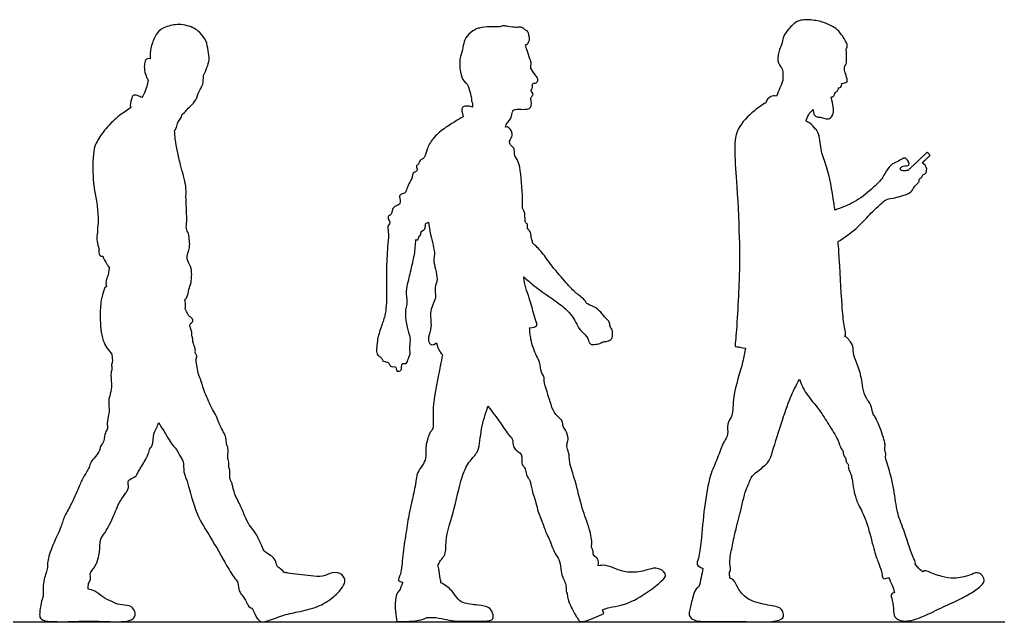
# Model space of a CAD drawing. Header units: millimetres. Extents: x 71.6 to 121.6, y 1.1 to 34.5.
# Drawn here: x 82.651 to 85.557, y 1.11 to 2.901 of the extents above; entities that cross this region are included whole.
import ezdxf

# ---------------------------------------------------------------- set-up
doc = ezdxf.new("R2010")
doc.units = ezdxf.units.MM

msp = doc.modelspace()

# ---------------------------------------------------------------- linework, layer by layer
msp.add_line((78.4179, 1.1124), (87.8175, 1.1124))
msp.add_lwpolyline([(84.3859, 1.1366), (84.3815, 1.1481)])
for points, knots in [([(83.1971, 2.7344), (83.2012, 2.742), (83.2077, 2.758), (83.2157, 2.782), (83.2109, 2.8085), (83.2068, 2.8383), (83.1866, 2.8627), (83.1711, 2.8752), (83.1485, 2.8834), (83.1237, 2.8886), (83.0833, 2.8802), (83.0576, 2.863), (83.0438, 2.8286), (83.0397, 2.8122), (83.0389, 2.7995), (83.0389, 2.7847)], [0, 0, 0, 0, 0.307211, 0.606707, 0.916638, 1.247743, 1.580746, 1.849993, 2.138418, 2.443815, 2.824861, 3.160088, 3.517922, 3.771962, 4.018561, 4.018561, 4.018561, 4.018561]), ([(84.1533, 2.8258), (84.1576, 2.8273), (84.163, 2.833), (84.1653, 2.8421), (84.1636, 2.853), (84.1599, 2.8688), (84.1484, 2.8708), (84.1452, 2.8781), (84.1338, 2.8781), (84.1206, 2.8772), (84.0966, 2.8805), (84.0877, 2.8838), (84.0772, 2.8782), (84.0665, 2.8794), (84.0576, 2.8789), (84.0458, 2.8799), (84.0153, 2.8763), (84.0028, 2.8719), (83.9769, 2.8532), (83.9692, 2.83), (83.9654, 2.8062), (83.957, 2.7869), (83.9574, 2.7455), (83.9682, 2.7176), (83.9811, 2.7095), (83.9835, 2.7002), (83.9948, 2.6673), (83.9918, 2.6574), (83.996, 2.6527)], [3.900539, 3.900539, 3.900539, 3.900539, 4.090228, 4.263702, 4.459287, 4.683515, 4.867052, 5.016097, 5.197676, 5.418535, 5.70226, 5.878116, 6.068452, 6.258115, 6.427, 6.6293, 6.945339, 7.167378, 7.482903, 7.771469, 8.049895, 8.315989, 8.688144, 9.003794, 9.211792, 9.391802, 9.732687, 9.93448, 9.93448, 9.93448, 9.93448]), ([(85.1052, 2.8122), (85.1104, 2.8246), (85.1028, 2.8375), (85.0844, 2.8678), (85.0641, 2.8804), (85.0382, 2.894), (85.0001, 2.9009), (84.9593, 2.9008), (84.9343, 2.873), (84.9175, 2.8522), (84.9164, 2.8318), (84.9025, 2.8049), (84.8994, 2.7707), (84.9194, 2.7537), (84.9162, 2.7352), (84.9171, 2.72)], [8.333806, 8.333806, 8.333806, 8.333806, 8.61568, 8.990379, 9.298299, 9.634778, 10.030793, 10.424763, 10.802525, 11.123739, 11.399809, 11.748692, 12.106187, 12.411556, 12.720733, 12.720733, 12.720733, 12.720733]), ([(84.0932, 2.5816), (84.0946, 2.5858), (84.0971, 2.5946), (84.1125, 2.6082), (84.1129, 2.6271), (84.1218, 2.6368), (84.1469, 2.633), (84.1641, 2.6356), (84.1706, 2.6435), (84.171, 2.6573), (84.1663, 2.6681), (84.1752, 2.6743), (84.1759, 2.682), (84.1698, 2.6863), (84.1696, 2.6934), (84.1734, 2.697), (84.1734, 2.7012), (84.1731, 2.706), (84.1745, 2.7132), (84.186, 2.7107), (84.1924, 2.7231), (84.1828, 2.7358), (84.1676, 2.7558), (84.1686, 2.765), (84.1709, 2.7712), (84.1657, 2.7849), (84.1574, 2.8096), (84.1547, 2.8203), (84.1533, 2.8258)], [0, 0, 0, 0, 0.208282, 0.461232, 0.702775, 0.889998, 1.174576, 1.411299, 1.581265, 1.790938, 1.976766, 2.150598, 2.295676, 2.444537, 2.588007, 2.714074, 2.826295, 2.954821, 3.090506, 3.265833, 3.45004, 3.676259, 3.962476, 4.126858, 4.264014, 4.478596, 4.773588, 5.009224, 5.009224, 5.009224, 5.009224]), ([(85.0911, 2.7112), (85.1087, 2.7128), (85.1088, 2.7217), (85.1038, 2.7392), (85.0977, 2.7535), (85.1023, 2.7656), (85.1068, 2.7732), (85.1058, 2.7868), (85.1068, 2.8002), (85.1052, 2.8122)], [0.038117, 0.038117, 0.038117, 0.038117, 0.280091, 0.608282, 0.902988, 1.1625, 1.380816, 1.658262, 1.97781, 1.97781, 1.97781, 1.97781]), ([(83.0389, 2.7847), (83.0275, 2.7862), (83.0226, 2.7765), (83.0208, 2.7612), (83.0233, 2.7404), (83.0298, 2.7256), (83.033, 2.7213)], [-1.303988, -1.303988, -1.303988, -1.303988, -1.070398, -0.804059, -0.484831, -0.219762, -0.219762, -0.219762, -0.219762]), ([(83.1337, 2.6198), (83.1389, 2.6216), (83.1459, 2.6317), (83.1591, 2.6437), (83.1763, 2.662), (83.1826, 2.688), (83.197, 2.7073), (83.1964, 2.7243), (83.1971, 2.7344)], [-5.642557, -5.642557, -5.642557, -5.642557, -5.390943, -5.127906, -4.822759, -4.505913, -4.202193, -3.925881, -3.925881, -3.925881, -3.925881]), ([(83.033, 2.7213), (83.0322, 2.7167), (83.0304, 2.7075), (83.0234, 2.6853), (83.0177, 2.6747), (83.0145, 2.6693)], [-0.7395042, -0.7395042, -0.7395042, -0.7395042, -0.5234915, -0.2486215, 0, 0, 0, 0]), ([(84.9171, 2.72), (84.9143, 2.7126), (84.9085, 2.698), (84.9015, 2.6818), (84.8979, 2.6738)], [-0.5715369, -0.5715369, -0.5715369, -0.5715369, -0.2936914, 0, 0, 0, 0]), ([(85.0819, 2.6976), (85.0837, 2.6976), (85.0877, 2.6985), (85.0909, 2.7036), (85.0923, 2.7093), (85.0911, 2.7112), (85.0911, 2.7112)], [4.4995886, 4.4995886, 4.4995886, 4.4995886, 4.5949928, 4.7427718, 4.8958202, 4.8964856, 4.8964856, 4.8964856, 4.8964856]), ([(83.0145, 2.6693), (83.0103, 2.6714), (82.9992, 2.6762), (82.9858, 2.6785), (82.9843, 2.6634), (82.9777, 2.6496), (82.9816, 2.6394)], [6.7181088, 6.7181088, 6.7181088, 6.7181088, 6.853578, 7.1012848, 7.3278664, 7.616581, 7.616581, 7.616581, 7.616581]), ([(84.8979, 2.6738), (84.8913, 2.6744), (84.8797, 2.6746), (84.8675, 2.6611), (84.8669, 2.6538)], [-0.0439255, -0.0439255, -0.0439255, -0.0439255, 0.2220912, 0.5657224, 0.5657224, 0.5657224, 0.5657224]), ([(85.0603, 2.6704), (85.0633, 2.6708), (85.07, 2.6734), (85.0704, 2.6816), (85.0751, 2.686), (85.0797, 2.6883), (85.0819, 2.6945), (85.0819, 2.6976)], [0, 0, 0, 0, 0.1733531, 0.3288549, 0.4673763, 0.5956874, 0.7682543, 0.7682543, 0.7682543, 0.7682543]), ([(83.9954, 2.641), (83.9914, 2.6425), (83.9805, 2.645), (83.96, 2.6432), (83.9643, 2.6259), (83.968, 2.612)], [-0.7911368, -0.7911368, -0.7911368, -0.7911368, -0.6040332, -0.2678126, 0.0631588, 0.0631588, 0.0631588, 0.0631588]), ([(83.996, 2.6527), (83.9961, 2.6516), (83.9962, 2.6492), (83.9959, 2.6437), (83.9954, 2.641)], [-0.2718852, -0.2718852, -0.2718852, -0.2718852, -0.1638482, 0, 0, 0, 0]), ([(84.8669, 2.6538), (84.8544, 2.6467), (84.8307, 2.6305), (84.7749, 2.5775), (84.7727, 2.5024), (84.7815, 2.4039), (84.7891, 2.2293), (84.7885, 2.1382), (84.7786, 1.9527), (84.7734, 1.9278), (84.7862, 1.9293), (84.7942, 1.9259), (84.8056, 1.9252)], [-13.808973, -13.808973, -13.808973, -13.808973, -13.428832, -12.940191, -12.458035, -11.872479, -11.124422, -10.520514, -9.745264, -9.506728, -9.338484, -9.10432, -9.10432, -9.10432, -9.10432]), ([(85.0066, 2.6334), (85.0069, 2.6281), (85.0086, 2.6168), (85.0183, 2.6105), (85.0321, 2.6113), (85.0446, 2.6042), (85.06, 2.6073), (85.0675, 2.6223), (85.0678, 2.6419), (85.0632, 2.6582), (85.0603, 2.6704)], [1.82055, 1.82055, 1.82055, 1.82055, 2.051459, 2.243532, 2.459714, 2.682825, 2.902949, 3.134628, 3.399145, 3.690051, 3.690051, 3.690051, 3.690051]), ([(82.9816, 2.6394), (82.9764, 2.6361), (82.9654, 2.6289), (82.9258, 2.5991), (82.8927, 2.5593), (82.8812, 2.5378), (82.8692, 2.5182), (82.8677, 2.4344), (82.8732, 2.3953), (82.882, 2.3496), (82.8843, 2.3194), (82.8849, 2.304)], [0, 0, 0, 0, 0.248447, 0.654127, 1.074574, 1.34783, 1.617984, 2.137468, 2.516009, 2.899271, 3.290998, 3.290998, 3.290998, 3.290998]), ([(83.1112, 2.5701), (83.1133, 2.5732), (83.1178, 2.5795), (83.1192, 2.5967), (83.1307, 2.6057), (83.1329, 2.6152), (83.1337, 2.6198)], [0, 0, 0, 0, 0.1938329, 0.425452, 0.6400597, 0.8541408, 0.8541408, 0.8541408, 0.8541408]), ([(84.9856, 2.5996), (84.9873, 2.6062), (84.9927, 2.619), (85.0016, 2.6291), (85.0066, 2.6334)], [0, 0, 0, 0, 0.2588555, 0.5134805, 0.5134805, 0.5134805, 0.5134805]), ([(83.968, 2.612), (83.96, 2.6074), (83.9435, 2.5978), (83.9107, 2.5775), (83.8767, 2.5489), (83.8606, 2.5178), (83.8545, 2.4929), (83.8484, 2.4873), (83.837, 2.4807), (83.8368, 2.4708), (83.8252, 2.4654), (83.8368, 2.4521), (83.8158, 2.4458), (83.8191, 2.4324), (83.8062, 2.4129), (83.7996, 2.3953), (83.7958, 2.3834), (83.7801, 2.3823), (83.7783, 2.3728), (83.7824, 2.364), (83.7803, 2.3509), (83.7674, 2.348), (83.7587, 2.3398), (83.7567, 2.3304), (83.7539, 2.3199), (83.7443, 2.318), (83.7457, 2.3076), (83.7531, 2.2964), (83.7422, 2.287), (83.7456, 2.2769), (83.746, 2.2682), (83.7462, 2.2531)], [-11.173911, -11.173911, -11.173911, -11.173911, -10.858421, -10.487665, -10.090396, -9.734094, -9.443273, -9.274728, -9.06869, -8.889732, -8.708646, -8.512382, -8.279355, -8.078561, -7.793321, -7.529654, -7.332456, -7.115876, -6.952351, -6.765913, -6.565983, -6.358863, -6.15787, -5.973307, -5.785061, -5.620176, -5.444909, -5.238108, -5.036884, -4.851042, -4.635707, -4.635707, -4.635707, -4.635707]), ([(85.0143, 2.5758), (85.0093, 2.5824), (84.9976, 2.5939), (84.9892, 2.5971), (84.9856, 2.5996)], [-1.7335779, -1.7335779, -1.7335779, -1.7335779, -1.4491306, -1.2543556, -1.2543556, -1.2543556, -1.2543556]), ([(83.1407, 2.0686), (83.1435, 2.0703), (83.1505, 2.0773), (83.1526, 2.1003), (83.1625, 2.1187), (83.1634, 2.1694), (83.143, 2.1881), (83.1576, 2.2242), (83.1556, 2.2427), (83.1537, 2.2656), (83.1446, 2.2794), (83.1474, 2.2988), (83.1483, 2.31), (83.1438, 2.3781), (83.1474, 2.4053), (83.1281, 2.4703), (83.1202, 2.5077), (83.1125, 2.5446), (83.1121, 2.5618), (83.1112, 2.5701)], [0.270793, 0.270793, 0.270793, 0.270793, 0.422156, 0.701213, 0.974635, 1.371249, 1.660977, 1.998784, 2.255518, 2.524667, 2.759402, 2.999116, 3.205053, 3.668552, 3.997658, 4.459481, 4.831199, 5.179792, 5.461503, 5.461503, 5.461503, 5.461503]), ([(84.1437, 2.3398), (84.1441, 2.348), (84.1445, 2.3801), (84.1388, 2.4616), (84.1297, 2.4842), (84.119, 2.4963), (84.1212, 2.5141), (84.1167, 2.5219), (84.1112, 2.5256), (84.1066, 2.5311), (84.1038, 2.5406), (84.1142, 2.5521), (84.1144, 2.5712), (84.1, 2.584), (84.0932, 2.5816)], [-6.611915, -6.611915, -6.611915, -6.611915, -6.400519, -5.830033, -5.544843, -5.322861, -5.08388, -4.910559, -4.755037, -4.725111, -4.528154, -4.308259, -4.057554, -3.799016, -3.799016, -3.799016, -3.799016]), ([(85.0715, 2.3352), (85.0707, 2.3413), (85.0644, 2.3877), (85.0503, 2.4629), (85.0284, 2.5068), (85.0272, 2.5555), (85.0178, 2.5724), (85.0143, 2.5758)], [-4.278719, -4.278719, -4.278719, -4.278719, -4.187377, -3.582786, -3.181119, -2.773033, -2.582112, -2.582112, -2.582112, -2.582112]), ([(85.2824, 2.4518), (85.2764, 2.4511), (85.2651, 2.4529), (85.2651, 2.46), (85.2732, 2.4674), (85.2986, 2.4647), (85.284, 2.4896), (85.2747, 2.4902), (85.2601, 2.4791), (85.2411, 2.4739), (85.2234, 2.4516), (85.2111, 2.4263), (85.1948, 2.4109), (85.1498, 2.3686), (85.1005, 2.3449), (85.081, 2.338), (85.0715, 2.3352)], [-3.707493, -3.707493, -3.707493, -3.707493, -3.509179, -3.381872, -3.198388, -2.959249, -2.70801, -2.543511, -2.307566, -2.05442, -1.753107, -1.454672, -1.185562, -0.737625, -0.311221, 0, 0, 0, 0]), ([(85.081, 2.2418), (85.1, 2.2531), (85.136, 2.2784), (85.1736, 2.3219), (85.2049, 2.3504), (85.2237, 2.3688), (85.25, 2.3709), (85.2728, 2.378), (85.2983, 2.3863), (85.3063, 2.4038), (85.3152, 2.413), (85.3223, 2.42), (85.3211, 2.4284), (85.3306, 2.4316), (85.3312, 2.441), (85.3433, 2.4432), (85.3434, 2.4538), (85.345, 2.4643), (85.3309, 2.4755)], [0, 0, 0, 0, 0.5093, 0.98611, 1.390817, 1.702554, 2.013574, 2.324923, 2.641097, 2.907263, 3.131402, 3.321999, 3.486601, 3.665362, 3.841986, 4.036705, 4.230553, 4.465984, 4.465984, 4.465984, 4.465984]), ([(85.2878, 2.4522), (85.2872, 2.4524), (85.2852, 2.4528), (85.2835, 2.4524), (85.2824, 2.4518)], [-0.54000527, -0.54000527, -0.54000527, -0.54000527, -0.50994659, -0.44160931, -0.44160931, -0.44160931, -0.44160931]), ([(84.1738, 2.2375), (84.1753, 2.2416), (84.1685, 2.2506), (84.1704, 2.2686), (84.1613, 2.2771), (84.1574, 2.285), (84.1611, 2.2927), (84.1509, 2.2984), (84.1524, 2.3091), (84.1506, 2.3188), (84.1507, 2.3311), (84.1462, 2.3372), (84.1437, 2.3398)], [0.516849, 0.516849, 0.516849, 0.516849, 0.723628, 0.966076, 1.164007, 1.3281, 1.478217, 1.654426, 1.835303, 2.019409, 2.218143, 2.407897, 2.407897, 2.407897, 2.407897]), ([(82.8849, 2.304), (82.8837, 2.2935), (82.8819, 2.2789), (82.8835, 2.2677), (82.8783, 2.2537), (82.8833, 2.2308), (82.8884, 2.2195), (82.8848, 2.2056), (82.8908, 2.1971), (82.8979, 2.198)], [1.617485, 1.617485, 1.617485, 1.617485, 1.924774, 2.118899, 2.346683, 2.636265, 2.848895, 3.072048, 3.272425, 3.272425, 3.272425, 3.272425]), ([(83.8271, 2.2476), (83.8297, 2.2468), (83.8341, 2.246), (83.8349, 2.2523), (83.8382, 2.2571), (83.8431, 2.2622), (83.8413, 2.2669), (83.8444, 2.2728), (83.8514, 2.275), (83.8565, 2.284), (83.8555, 2.2904), (83.8567, 2.2977), (83.8625, 2.2974), (83.8651, 2.2989)], [-3.904018, -3.904018, -3.904018, -3.904018, -3.789251, -3.658369, -3.515882, -3.370592, -3.250488, -3.112156, -2.959465, -2.782767, -2.634751, -2.497364, -2.336919, -2.336919, -2.336919, -2.336919]), ([(83.8651, 2.2989), (83.8671, 2.2868), (83.8697, 2.2651), (83.8869, 2.2016), (83.8761, 2.1874), (83.897, 2.1286), (83.8805, 2.1062), (83.8911, 2.0741), (83.8653, 2.0357), (83.8769, 1.9886), (83.8638, 1.9588), (83.8648, 1.9391), (83.8766, 1.9316), (83.889, 1.9411)], [-16.777033, -16.777033, -16.777033, -16.777033, -16.407175, -15.933085, -15.678051, -15.221178, -14.911011, -14.582819, -14.181853, -13.765985, -13.424272, -13.166209, -12.931856, -12.931856, -12.931856, -12.931856]), ([(83.7462, 2.2531), (83.7437, 2.2296), (83.7401, 2.1824), (83.7409, 2.1128), (83.7405, 2.0534), (83.7363, 2.0204), (83.7241, 1.988), (83.7131, 1.9526), (83.7133, 1.9388), (83.709, 1.9193), (83.7133, 1.9036), (83.7214, 1.8994), (83.7269, 1.8942), (83.73, 1.8837), (83.7479, 1.8851), (83.7486, 1.873), (83.7577, 1.8684), (83.7667, 1.8717), (83.7693, 1.8639), (83.77, 1.8546), (83.7866, 1.8575), (83.784, 1.8705), (83.7879, 1.8818), (83.8008, 1.8763), (83.8049, 1.8951), (83.8123, 1.9077), (83.8085, 1.922), (83.8117, 1.9488), (83.8108, 1.9596), (83.8011, 1.9875), (83.7968, 2.0247), (83.7984, 2.0422), (83.8039, 2.0621), (83.7975, 2.0954), (83.8054, 2.1216), (83.816, 2.1706), (83.8242, 2.2017), (83.827, 2.2326), (83.8271, 2.2476)], [0, 0, 0, 0, 0.482697, 0.96611, 1.404538, 1.729822, 2.070517, 2.414337, 2.628309, 2.881342, 3.104644, 3.270469, 3.425188, 3.600876, 3.817259, 3.993867, 4.165301, 4.32589, 4.473556, 4.631914, 4.825239, 5.021242, 5.197288, 5.370154, 5.598744, 5.817955, 6.036138, 6.328593, 6.519392, 6.827302, 7.181612, 7.418568, 7.673882, 7.999085, 8.304711, 8.704326, 9.038018, 9.422918, 9.422918, 9.422918, 9.422918]), ([(84.1476, 2.1371), (84.1577, 2.1276), (84.1785, 2.1089), (84.2269, 2.0753), (84.2682, 2.0469), (84.2899, 2.0227), (84.3025, 2.0015), (84.3139, 1.9785), (84.3347, 1.9612), (84.3401, 1.9476), (84.3435, 1.9375), (84.3545, 1.9341), (84.3616, 1.9379), (84.3712, 1.9362), (84.3829, 1.9449), (84.3951, 1.9444), (84.4115, 1.9524), (84.4104, 1.9625), (84.413, 1.9796), (84.4019, 1.9884), (84.4041, 2.0035), (84.3909, 2.0123), (84.377, 2.0324), (84.3578, 2.0493), (84.3326, 2.0558), (84.331, 2.0684), (84.3012, 2.0882), (84.274, 2.1193), (84.2314, 2.1671), (84.2035, 2.2096), (84.1836, 2.2286), (84.1738, 2.2375)], [0, 0, 0, 0, 0.369799, 0.810771, 1.219771, 1.540684, 1.821563, 2.112915, 2.407728, 2.624441, 2.803745, 2.98383, 3.142504, 3.314488, 3.524159, 3.728881, 3.956809, 4.130936, 4.360728, 4.563664, 4.768914, 4.985197, 5.268151, 5.564317, 5.840113, 6.024145, 6.35062, 6.729573, 7.188243, 7.598919, 7.96018, 7.96018, 7.96018, 7.96018]), ([(85.1014, 1.9598), (85.1037, 1.9629), (85.1035, 1.9738), (85.0978, 1.9961), (85.0913, 2.0578), (85.0863, 2.1692), (85.0818, 2.2321), (85.081, 2.2418)], [-6.503467, -6.503467, -6.503467, -6.503467, -6.301139, -6.034896, -5.593095, -4.86931, -4.733639, -4.733639, -4.733639, -4.733639]), ([(82.8979, 2.198), (82.9017, 2.19), (82.9066, 2.1804), (82.9147, 2.1679), (82.9172, 2.1643)], [0, 0, 0, 0, 0.2960571, 0.4112526, 0.4112526, 0.4112526, 0.4112526]), ([(82.9172, 2.1643), (82.9167, 2.1599), (82.9154, 2.151), (82.9148, 2.1439), (82.9111, 2.1346), (82.9073, 2.1264), (82.9075, 2.1132), (82.9092, 2.1071)], [-0.9703785, -0.9703785, -0.9703785, -0.9703785, -0.7589567, -0.6032932, -0.4281018, -0.2518333, 0, 0, 0, 0]), ([(84.1652, 1.9857), (84.1757, 1.9856), (84.1881, 1.99), (84.1862, 1.9993), (84.1776, 2.0244), (84.1654, 2.0742), (84.1531, 2.1001), (84.1493, 2.1252), (84.1476, 2.1371)], [-9.963091, -9.963091, -9.963091, -9.963091, -9.715929, -9.561783, -9.257894, -8.830915, -8.48959, -8.20065, -8.20065, -8.20065, -8.20065]), ([(82.9092, 2.1071), (82.9035, 2.1064), (82.9015, 2.0941), (82.8915, 2.0659), (82.8898, 2.0162), (82.8932, 1.9474), (82.9148, 1.9193), (82.9255, 1.9069)], [-22.502757, -22.502757, -22.502757, -22.502757, -22.296695, -21.968785, -21.542269, -21.042404, -20.652605, -20.652605, -20.652605, -20.652605]), ([(83.143, 2.0421), (83.1438, 2.0474), (83.1437, 2.0577), (83.143, 2.0654), (83.1414, 2.0676), (83.1407, 2.0686)], [0, 0, 0, 0, 0.2311099, 0.3872766, 0.4970628, 0.4970628, 0.4970628, 0.4970628]), ([(83.1583, 1.9842), (83.1567, 1.9885), (83.1563, 1.9997), (83.1664, 2.0009), (83.1651, 2.0152), (83.1542, 2.0184), (83.1502, 2.0269), (83.1459, 2.0367), (83.143, 2.0421)], [-3.543827, -3.543827, -3.543827, -3.543827, -3.329912, -3.173529, -2.984455, -2.801671, -2.624159, -2.413521, -2.413521, -2.413521, -2.413521]), ([(83.4369, 1.259), (83.4304, 1.2681), (83.4169, 1.2735), (83.4145, 1.2815), (83.4088, 1.3017), (83.3914, 1.3119), (83.3757, 1.3224), (83.3677, 1.3445), (83.3517, 1.3778), (83.3362, 1.3941), (83.3211, 1.4204), (83.3094, 1.4548), (83.289, 1.4889), (83.2832, 1.5194), (83.2802, 1.5285), (83.2735, 1.5373), (83.2766, 1.5576), (83.2741, 1.5658), (83.2722, 1.5712), (83.2738, 1.587), (83.2682, 1.6002), (83.2698, 1.6105), (83.2714, 1.6278), (83.2644, 1.6409), (83.2655, 1.6587), (83.2559, 1.6766), (83.2493, 1.6897), (83.2417, 1.7045), (83.2382, 1.7177), (83.2261, 1.7391), (83.2149, 1.7606), (83.1939, 1.8093), (83.1918, 1.8259), (83.1815, 1.8447), (83.1796, 1.8686), (83.1727, 1.8886), (83.1795, 1.902), (83.1717, 1.9091), (83.1742, 1.9189), (83.1689, 1.9355), (83.1654, 1.9415), (83.1664, 1.9527), (83.1617, 1.9612), (83.1631, 1.9761), (83.1583, 1.9842)], [-11.352123, -11.352123, -11.352123, -11.352123, -11.103488, -10.931969, -10.670339, -10.405603, -10.155621, -9.869539, -9.510536, -9.227602, -8.90838, -8.548387, -8.168073, -7.844409, -7.667444, -7.478163, -7.212512, -7.042446, -6.90494, -6.671905, -6.44952, -6.259371, -6.017292, -5.791347, -5.545108, -5.28096, -5.050463, -4.813798, -4.592982, -4.309402, -4.002139, -3.57574, -3.329377, -3.065316, -2.771467, -2.500986, -2.289409, -2.119203, -1.935512, -1.691295, -1.532165, -1.34493, -1.155076, -0.898197, -0.898197, -0.898197, -0.898197]), ([(84.3689, 1.2781), (84.3698, 1.2887), (84.3707, 1.2988), (84.3556, 1.3083), (84.3527, 1.3161), (84.3548, 1.3248), (84.3474, 1.3341), (84.3524, 1.3435), (84.3429, 1.3935), (84.3194, 1.4487), (84.3025, 1.5305), (84.2823, 1.582), (84.2833, 1.6145), (84.2747, 1.628), (84.2764, 1.6444), (84.2821, 1.6567), (84.273, 1.6824), (84.2628, 1.6915), (84.2639, 1.7085), (84.2555, 1.7155), (84.2362, 1.7333), (84.2261, 1.7658), (84.2175, 1.7939), (84.2059, 1.8272), (84.2097, 1.8408), (84.1986, 1.85), (84.1967, 1.885), (84.1855, 1.9012), (84.1757, 1.925), (84.169, 1.9509), (84.1665, 1.9671), (84.1654, 1.9796), (84.1652, 1.9857)], [10.820197, 10.820197, 10.820197, 10.820197, 11.03078, 11.245941, 11.403303, 11.571695, 11.755805, 11.927566, 12.322424, 12.789007, 13.319092, 13.752787, 14.06979, 14.292982, 14.517185, 14.730291, 15.022059, 15.237825, 15.458932, 15.643262, 15.933466, 16.269747, 16.594434, 16.933486, 17.13357, 17.335943, 17.670389, 17.931233, 18.223164, 18.52283, 18.758269, 19.005933, 19.005933, 19.005933, 19.005933]), ([(85.3097, 1.2839), (85.3123, 1.2879), (85.3039, 1.2973), (85.276, 1.3875), (85.256, 1.432), (85.249, 1.4941), (85.2336, 1.566), (85.2228, 1.5927), (85.2209, 1.6035), (85.224, 1.6118), (85.2179, 1.6257), (85.2211, 1.635), (85.2187, 1.6524), (85.2028, 1.6964), (85.1909, 1.7208), (85.1828, 1.7313), (85.1789, 1.7596), (85.1673, 1.7693), (85.1541, 1.8003), (85.1522, 1.8292), (85.1407, 1.8754), (85.1247, 1.9021), (85.1267, 1.9303), (85.1199, 1.9404), (85.1102, 1.9537), (85.1044, 1.9578), (85.1014, 1.9598)], [7.173899, 7.173899, 7.173899, 7.173899, 7.367744, 7.753497, 8.159322, 8.618733, 9.112185, 9.41408, 9.591545, 9.757313, 9.972161, 10.153866, 10.385338, 10.917811, 11.214278, 11.426585, 11.720629, 11.946597, 12.267252, 12.587021, 12.979305, 13.305103, 13.596604, 13.795346, 14.023949, 14.21284, 14.21284, 14.21284, 14.21284]), ([(83.889, 1.9411), (83.8913, 1.9316), (83.895, 1.9199), (83.9038, 1.908), (83.9063, 1.9051)], [0, 0, 0, 0, 0.3092996, 0.4123523, 0.4123523, 0.4123523, 0.4123523]), ([(84.8056, 1.9252), (84.8032, 1.9112), (84.8001, 1.8835), (84.7654, 1.7821), (84.7713, 1.7256), (84.7489, 1.7002), (84.7568, 1.67), (84.7431, 1.6476), (84.7362, 1.6371), (84.7206, 1.5897), (84.6988, 1.5467), (84.6826, 1.4511), (84.6753, 1.3558), (84.6688, 1.3035), (84.658, 1.2814), (84.6708, 1.2744), (84.6791, 1.2707)], [0, 0, 0, 0, 0.375783, 0.967641, 1.398172, 1.706705, 2.015312, 2.295924, 2.503185, 2.894216, 3.303528, 3.867487, 4.442856, 4.856434, 5.107933, 5.348871, 5.348871, 5.348871, 5.348871]), ([(82.9255, 1.9069), (82.9276, 1.8883), (82.9261, 1.8806), (82.9228, 1.8762), (82.9273, 1.8622), (82.9199, 1.8513), (82.9266, 1.8089), (82.9183, 1.7844), (82.9148, 1.7612), (82.9176, 1.7419), (82.916, 1.7272), (82.9094, 1.7028), (82.9145, 1.6853), (82.9037, 1.6743), (82.9032, 1.6491), (82.8923, 1.636), (82.8893, 1.6257), (82.8893, 1.6204), (82.8763, 1.602), (82.8611, 1.587), (82.8593, 1.5695), (82.8384, 1.5407), (82.827, 1.5104), (82.8038, 1.4583), (82.7824, 1.4236), (82.7735, 1.3888), (82.7475, 1.3385), (82.7318, 1.286), (82.7363, 1.2734), (82.7224, 1.2381), (82.7209, 1.2158), (82.7209, 1.2027), (82.7211, 1.1874)], [0, 0, 0, 0, 0.200534, 0.344725, 0.563128, 0.783438, 1.178769, 1.50167, 1.796599, 2.06404, 2.303913, 2.612617, 2.864922, 3.092632, 3.396976, 3.653463, 3.844942, 3.982285, 4.269566, 4.556932, 4.80779, 5.165889, 5.527522, 5.992771, 6.386957, 6.755358, 7.226324, 7.59164, 7.811394, 8.181927, 8.488526, 8.730456, 8.730456, 8.730456, 8.730456]), ([(83.9063, 1.9051), (83.9042, 1.8938), (83.9011, 1.8712), (83.8728, 1.7522), (83.8823, 1.6878), (83.8707, 1.6765), (83.865, 1.6655), (83.8545, 1.6281), (83.8596, 1.5981), (83.847, 1.576), (83.8305, 1.5554), (83.8268, 1.5199), (83.816, 1.4692), (83.807, 1.434), (83.7981, 1.374), (83.7872, 1.3108), (83.7857, 1.2563), (83.7718, 1.2325), (83.7819, 1.2317), (83.7892, 1.2301)], [0, 0, 0, 0, 0.337633, 0.977532, 1.433633, 1.633332, 1.831613, 2.186732, 2.506301, 2.785964, 3.074455, 3.417288, 3.829766, 4.1806, 4.623378, 5.095906, 5.525793, 5.780887, 5.972893, 5.972893, 5.972893, 5.972893]), ([(84.7586, 1.2592), (84.764, 1.2656), (84.7565, 1.2875), (84.7655, 1.3289), (84.774, 1.3756), (84.7904, 1.4308), (84.8046, 1.5033), (84.8176, 1.5238), (84.8207, 1.5414), (84.8425, 1.5599), (84.8742, 1.584), (84.8847, 1.6111), (84.9119, 1.7018), (84.9382, 1.7778), (84.9555, 1.812), (84.9659, 1.8331)], [6.17675, 6.17675, 6.17675, 6.17675, 6.460833, 6.843833, 7.241781, 7.694089, 8.19121, 8.470229, 8.700012, 9.007749, 9.367336, 9.67713, 10.238667, 10.771252, 11.204602, 11.204602, 11.204602, 11.204602]), ([(84.9659, 1.8331), (84.9716, 1.8182), (84.9841, 1.7886), (85.027, 1.7425), (85.0514, 1.6988), (85.0817, 1.6547), (85.0879, 1.6269), (85.0976, 1.6176), (85.0945, 1.6075), (85.1046, 1.5997), (85.1032, 1.5866), (85.113, 1.58), (85.1096, 1.5708), (85.1177, 1.553), (85.1212, 1.5461), (85.129, 1.4869), (85.1438, 1.4549), (85.1672, 1.4112), (85.1876, 1.3226), (85.1988, 1.2906), (85.2107, 1.2628), (85.2117, 1.2463), (85.2153, 1.238), (85.2245, 1.2412), (85.2303, 1.2439)], [0, 0, 0, 0, 0.395126, 0.843307, 1.254453, 1.6618, 1.961897, 2.155532, 2.322094, 2.512561, 2.710856, 2.887141, 3.055391, 3.296824, 3.470017, 3.913128, 4.275077, 4.669364, 5.035334, 5.369882, 5.684051, 5.913343, 6.058274, 6.27179, 6.27179, 6.27179, 6.27179]), ([(83.9014, 1.228), (83.9018, 1.2313), (83.8994, 1.2433), (83.896, 1.2693), (83.8913, 1.2857), (83.9203, 1.3125), (83.9123, 1.3554), (83.9443, 1.4501), (83.9631, 1.5506), (83.9897, 1.5942), (84.017, 1.6185), (84.0195, 1.6883), (84.0341, 1.7302), (84.0416, 1.7522)], [7.355019, 7.355019, 7.355019, 7.355019, 7.525118, 7.8337, 8.05909, 8.387526, 8.750658, 9.325323, 9.913916, 10.30949, 10.639004, 11.103369, 11.581505, 11.581505, 11.581505, 11.581505]), ([(84.0416, 1.7522), (84.0557, 1.7333), (84.0777, 1.7059), (84.1025, 1.6662), (84.1146, 1.658), (84.1159, 1.6371), (84.1207, 1.6236), (84.142, 1.6115), (84.1419, 1.5977), (84.1413, 1.5786), (84.1522, 1.5702), (84.1536, 1.5539), (84.1603, 1.5395), (84.1677, 1.5318), (84.1713, 1.5012), (84.1851, 1.4659), (84.1896, 1.4383), (84.2036, 1.4091), (84.2144, 1.3718), (84.2266, 1.3543), (84.2326, 1.3313), (84.2437, 1.3106), (84.2565, 1.2918), (84.2571, 1.2618), (84.2646, 1.2424), (84.2719, 1.2263), (84.2747, 1.2112), (84.2724, 1.2007), (84.2768, 1.1959)], [1.754877, 1.754877, 1.754877, 1.754877, 2.188765, 2.576103, 2.787685, 3.039328, 3.260458, 3.531178, 3.739779, 3.98434, 4.188171, 4.41885, 4.645471, 4.827732, 5.141472, 5.503688, 5.807377, 6.137507, 6.496848, 6.763012, 7.041809, 7.320086, 7.571677, 7.882497, 8.148765, 8.388993, 8.619, 8.823103, 8.823103, 8.823103, 8.823103]), ([(82.8551, 1.2086), (82.8547, 1.2217), (82.8566, 1.2296), (82.8649, 1.2409), (82.8565, 1.2563), (82.8785, 1.2757), (82.8908, 1.3218), (82.8882, 1.3568), (82.9068, 1.3774), (82.9322, 1.4286), (82.9481, 1.4711), (82.9655, 1.493), (82.9755, 1.5071), (82.974, 1.5202), (82.9717, 1.5345), (82.9971, 1.5419), (83.0027, 1.5579), (83.0243, 1.591), (83.0357, 1.6144), (83.0354, 1.6237), (83.0482, 1.6357), (83.0472, 1.6711), (83.0586, 1.6862), (83.062, 1.6979), (83.0637, 1.7034)], [10.28436, 10.28436, 10.28436, 10.28436, 10.485941, 10.69741, 10.917385, 11.215185, 11.544454, 11.88391, 12.188598, 12.636832, 13.043044, 13.351733, 13.589455, 13.799992, 14.002929, 14.280491, 14.523127, 14.899894, 15.20022, 15.366357, 15.599715, 15.945558, 16.202799, 16.449478, 16.449478, 16.449478, 16.449478]), ([(83.0637, 1.7034), (83.0733, 1.6887), (83.0909, 1.6613), (83.0992, 1.6429), (83.1181, 1.6255), (83.13, 1.5981), (83.1389, 1.5882), (83.1369, 1.5575), (83.1465, 1.5352), (83.1515, 1.5209), (83.1752, 1.426), (83.2182, 1.366), (83.2635, 1.2824), (83.29, 1.2398), (83.301, 1.2288), (83.301, 1.2032), (83.314, 1.1885), (83.322, 1.1769), (83.3284, 1.1599), (83.3364, 1.1536), (83.3411, 1.153)], [-18.967103, -18.967103, -18.967103, -18.967103, -18.689163, -18.392795, -18.106426, -17.796989, -17.590288, -17.278201, -17.000756, -16.776377, -16.22562, -15.703224, -15.140269, -14.741731, -14.525076, -14.24581, -13.994059, -13.776899, -13.534156, -13.320633, -13.320633, -13.320633, -13.320633]), ([(84.3815, 1.1481), (84.3887, 1.1508), (84.4037, 1.1563), (84.4388, 1.1599), (84.4836, 1.1786), (84.5271, 1.2085), (84.5635, 1.2378), (84.5706, 1.2506), (84.5608, 1.2671), (84.5312, 1.2748), (84.5028, 1.2594), (84.4491, 1.2577), (84.4221, 1.2691), (84.3914, 1.2817), (84.3762, 1.2796), (84.3689, 1.2781)], [0, 0, 0, 0, 0.275114, 0.611026, 1.008915, 1.437009, 1.823068, 2.021618, 2.250075, 2.550085, 2.877085, 3.288616, 3.605505, 3.926557, 4.196554, 4.196554, 4.196554, 4.196554]), ([(85.3329, 1.2602), (85.3256, 1.2662), (85.3172, 1.2732), (85.3121, 1.28), (85.3097, 1.2839)], [-0.4168797, -0.4168797, -0.4168797, -0.4168797, -0.2121783, 0, 0, 0, 0]), ([(83.3411, 1.153), (83.3432, 1.1477), (83.3481, 1.1382), (83.361, 1.1108), (83.3847, 1.1122), (83.4314, 1.1318), (83.4766, 1.1417), (83.5369, 1.154), (83.5794, 1.1815), (83.6064, 1.2079), (83.6201, 1.2309), (83.6107, 1.2564), (83.5776, 1.2608), (83.5516, 1.2432), (83.5148, 1.2491), (83.4813, 1.2528), (83.4485, 1.2559), (83.4407, 1.2581), (83.4369, 1.259)], [0, 0, 0, 0, 0.237886, 0.535725, 0.793294, 1.199504, 1.601571, 2.050322, 2.46068, 2.813047, 3.099203, 3.369547, 3.6794, 3.996445, 4.338464, 4.684432, 5.008679, 5.205234, 5.205234, 5.205234, 5.205234]), ([(84.6791, 1.2707), (84.678, 1.2616), (84.675, 1.2434), (84.6699, 1.2243), (84.6668, 1.2148)], [-0.611312, -0.611312, -0.611312, -0.611312, -0.3116261, 0, 0, 0, 0]), ([(84.7595, 1.2413), (84.7592, 1.2452), (84.7587, 1.2531), (84.7586, 1.2572), (84.7586, 1.2592)], [0, 0, 0, 0, 0.1965057, 0.3381842, 0.3381842, 0.3381842, 0.3381842]), ([(85.2484, 1.1992), (85.2359, 1.1957), (85.2413, 1.1811), (85.2464, 1.1518), (85.2451, 1.1241), (85.2763, 1.1098), (85.3266, 1.1227), (85.3851, 1.154), (85.4394, 1.1761), (85.4798, 1.1994), (85.5098, 1.2211), (85.5165, 1.237), (85.5082, 1.2529), (85.4909, 1.2612), (85.4724, 1.2482), (85.4234, 1.2393), (85.3902, 1.2454), (85.349, 1.259), (85.34, 1.2661), (85.3329, 1.2602)], [0.03045, 0.03045, 0.03045, 0.03045, 0.278641, 0.626234, 0.932315, 1.254947, 1.693597, 2.199936, 2.672666, 3.120511, 3.488342, 3.724766, 3.971384, 4.219776, 4.502489, 4.892351, 5.257741, 5.663035, 5.871903, 5.871903, 5.871903, 5.871903]), ([(83.7892, 1.2301), (83.7875, 1.2267), (83.7843, 1.2196), (83.7809, 1.2104), (83.7794, 1.2057)], [0, 0, 0, 0, 0.1949216, 0.4149945, 0.4149945, 0.4149945, 0.4149945]), ([(83.86, 1.1249), (83.872, 1.1254), (83.896, 1.1248), (83.9262, 1.1162), (83.9582, 1.1131), (84.0048, 1.1138), (84.0459, 1.1144), (84.0581, 1.1194), (84.0567, 1.1386), (84.0459, 1.1572), (84.0117, 1.1624), (83.9673, 1.1653), (83.9484, 1.1829), (83.935, 1.2045), (83.9203, 1.2172), (83.9079, 1.2249), (83.9014, 1.228)], [0, 0, 0, 0, 0.343164, 0.661317, 0.983366, 1.383809, 1.749235, 1.931403, 2.163787, 2.417497, 2.748764, 3.130064, 3.413661, 3.698095, 3.95084, 4.216697, 4.216697, 4.216697, 4.216697]), ([(84.6668, 1.2148), (84.6579, 1.213), (84.6475, 1.1801), (84.6397, 1.1459), (84.6379, 1.1293), (84.654, 1.1136), (84.6973, 1.1126), (84.7632, 1.1124), (84.8101, 1.1133), (84.9204, 1.1095), (84.919, 1.1388), (84.9103, 1.1569), (84.865, 1.1618), (84.8081, 1.1775), (84.7834, 1.2099), (84.7737, 1.235), (84.7635, 1.2412), (84.7595, 1.2413)], [0, 0, 0, 0, 0.351291, 0.716517, 0.939952, 1.188901, 1.571652, 2.041121, 2.47895, 3.035438, 3.285151, 3.527494, 3.911043, 4.336403, 4.711562, 5.020707, 5.197833, 5.197833, 5.197833, 5.197833]), ([(85.2303, 1.2439), (85.2343, 1.2365), (85.2408, 1.2227), (85.2463, 1.2067), (85.2484, 1.1992)], [-0.5894481, -0.5894481, -0.5894481, -0.5894481, -0.303163, -0.0531619, -0.0531619, -0.0531619, -0.0531619]), ([(82.7211, 1.1874), (82.7189, 1.1809), (82.715, 1.1682), (82.7104, 1.1386), (82.7107, 1.1196), (82.7449, 1.1092), (82.8497, 1.1156), (82.8951, 1.1132), (82.9584, 1.1112), (82.9886, 1.1174), (82.9973, 1.1345), (82.9895, 1.152), (82.9753, 1.1624), (82.9493, 1.1609), (82.925, 1.1721), (82.8975, 1.1841), (82.8764, 1.2054), (82.8619, 1.2078), (82.8551, 1.2086)], [0, 0, 0, 0, 0.26138, 0.576992, 0.802216, 1.112721, 1.954804, 2.352178, 2.848923, 3.160469, 3.388625, 3.626995, 3.860733, 4.202792, 4.504319, 4.818617, 5.129579, 5.3904, 5.3904, 5.3904, 5.3904]), ([(83.7794, 1.2057), (83.7706, 1.2006), (83.7657, 1.1731), (83.7658, 1.1497), (83.7702, 1.1228), (83.7699, 1.1148), (83.7749, 1.1131), (83.7804, 1.113), (83.8423, 1.1129), (83.86, 1.1249)], [0, 0, 0, 0, 0.401644, 0.771515, 1.307205, 1.499236, 1.638574, 1.83043, 2.452209, 2.452209, 2.452209, 2.452209]), ([(84.2768, 1.1959), (84.2783, 1.1815), (84.284, 1.1645), (84.2952, 1.1429), (84.31, 1.1167), (84.3159, 1.1121), (84.3344, 1.1147), (84.3588, 1.1251), (84.3769, 1.1324), (84.3859, 1.1366)], [0, 0, 0, 0, 0.295871, 0.609791, 1.087465, 1.240629, 1.498278, 1.823736, 2.162989, 2.162989, 2.162989, 2.162989])]:
    msp.add_open_spline(points, degree=3, knots=knots)
msp.add_rational_spline([(85.3309, 2.4755), (85.3421, 2.4862), (85.3533, 2.4968), (85.3564, 2.4997), (85.3446, 2.506), (85.3162, 2.4791), (85.2878, 2.4522)], [1, 1, 1, 0.707106781186, 1, 1, 1], degree=2, knots=[-0.5659176, -0.5659176, -0.5659176, -0.4650004, -0.4650004, -0.4078784, -0.4078784, -0.1524281, -0.1524281, -0.1524281])

doc.saveas('drawing.dxf')
